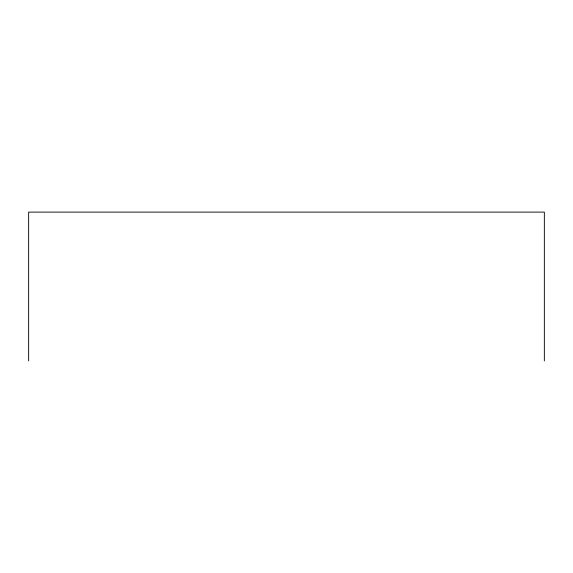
<?xml version="1.0" encoding="UTF-8"?>
<svg xmlns="http://www.w3.org/2000/svg" width="573" height="573" viewBox="0 0 573 573"><rect width="100%" height="100%" fill="white"/><g stroke="black" fill="none" stroke-linecap="round" stroke-linejoin="round"><path stroke-width="0.86" d="M544.35 360.89L544.35 212.11L28.65 212.11L28.65 360.89"/></g></svg>
